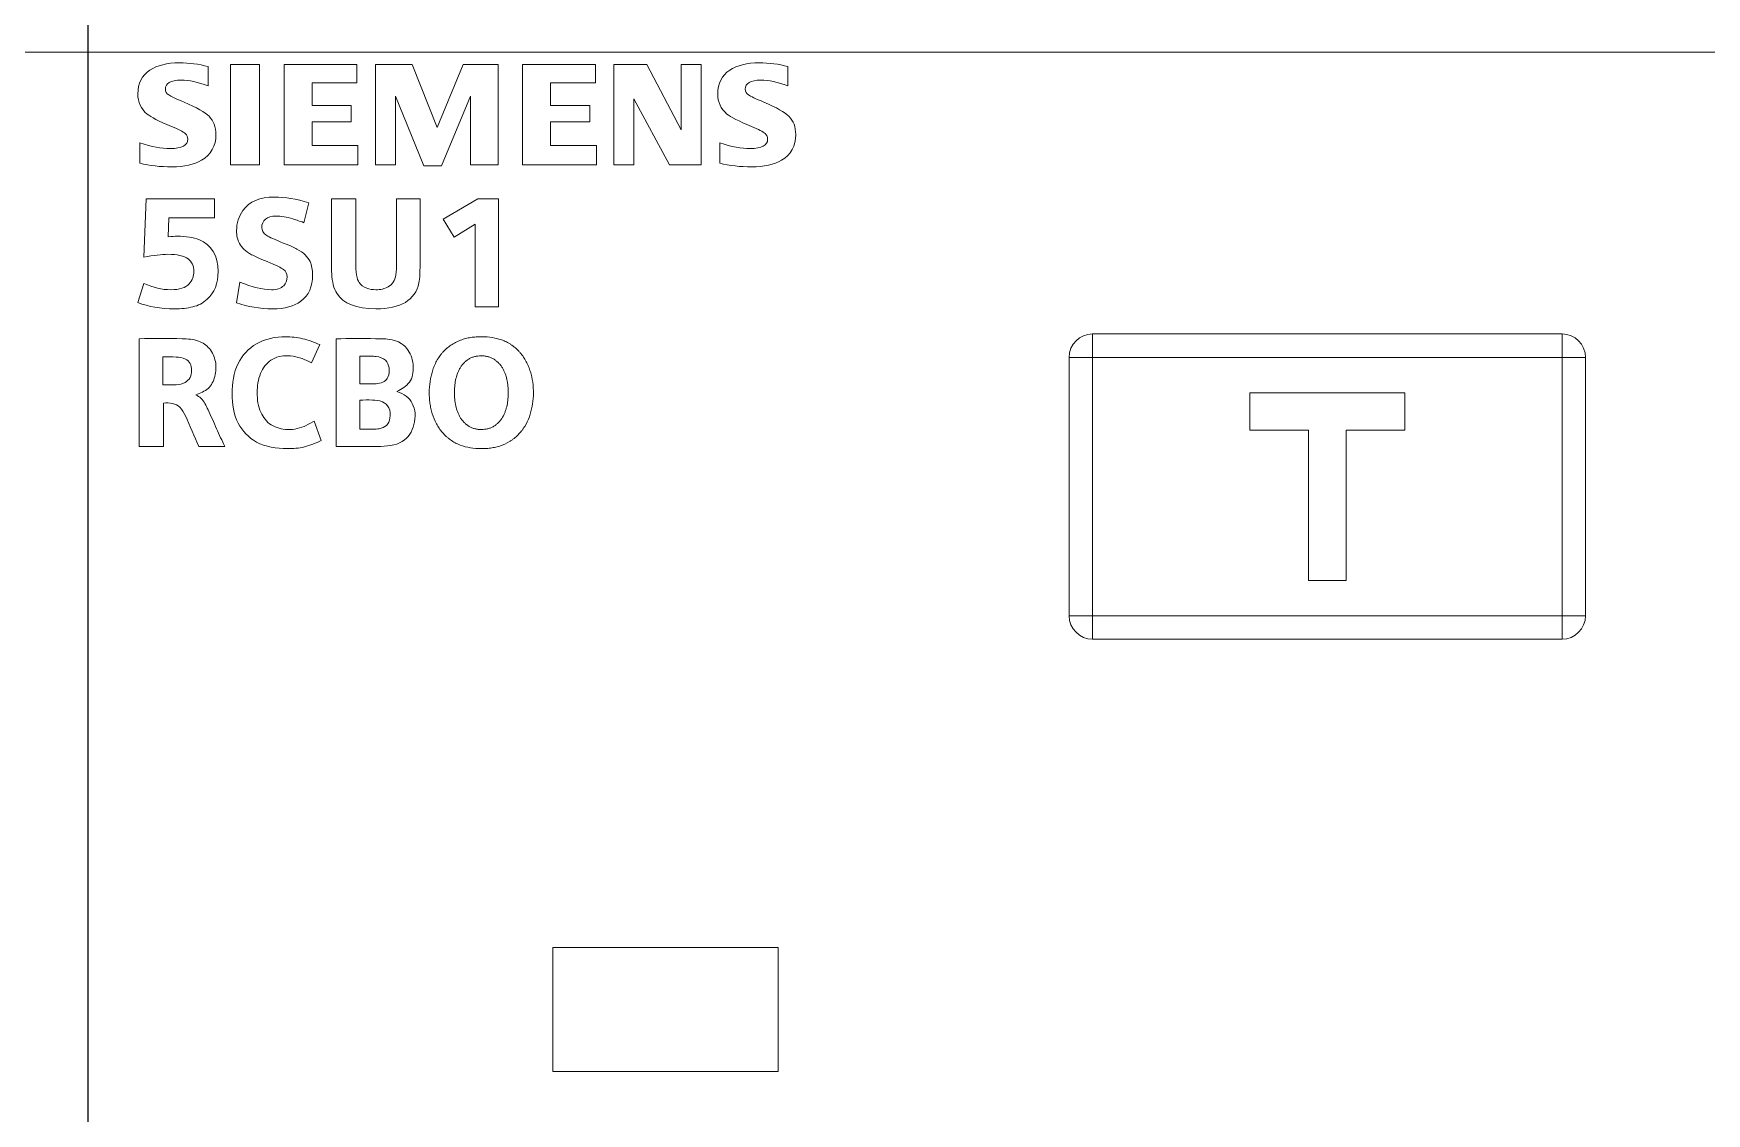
# Model space of a CAD drawing. Header units: millimetres. Extents: x 4137 to 6698, y 1400 to 3585.
# Drawn here: x 4563.2 to 4598.85, y 2820.81 to 2843.81 of the extents above; entities that cross this region are included whole.
import ezdxf

# ---------------------------------------------------------------- set-up
doc = ezdxf.new("R2010")
doc.units = ezdxf.units.MM
doc.layers.add('000-PI-Oprema', color=30, linetype='Continuous', lineweight=5)

msp = doc.modelspace()

# ---------------------------------------------------------------- linework, layer by layer
at = {"layer": '000-PI-Oprema', "color": 0, "linetype": 'ByBlock', "lineweight": 0, "ltscale": 0.25}
for p, q in [((4564.365, 2843.413), (4564.365, 2844.213)), ((4564.37, 2844.213), (4564.37, 2843.413)), ((4564.37, 2843.413), (4528.965, 2843.413)), ((4564.365, 2818.706), (4564.365, 2843.413)), ((4599.77, 2843.413), (4564.365, 2843.413)), ((4564.37, 2799.907), (4564.37, 2843.413)), ((4566.923, 2843.107), (4566.923, 2842.694)), ((4567.402, 2843.151), (4568.022, 2843.151)), ((4567.402, 2841.015), (4567.402, 2843.151)), ((4568.022, 2843.151), (4568.022, 2841.015)), ((4568.542, 2843.151), (4570.096, 2843.151)), ((4568.542, 2841.015), (4568.542, 2843.151)), ((4570.096, 2843.151), (4570.096, 2842.76)), ((4570.489, 2841.015), (4570.489, 2843.151)), ((4570.489, 2843.151), (4571.269, 2843.151)), ((4571.269, 2843.151), (4571.803, 2841.811)), ((4571.803, 2841.811), (4572.358, 2843.151)), ((4572.358, 2843.151), (4573.102, 2843.151)), ((4573.102, 2843.151), (4573.102, 2841.015)), ((4573.624, 2841.015), (4573.624, 2843.151)), ((4573.624, 2843.151), (4575.178, 2843.151)), ((4575.178, 2843.151), (4575.178, 2842.76)), ((4575.568, 2843.151), (4576.268, 2843.151)), ((4575.568, 2841.015), (4575.568, 2843.151)), ((4576.268, 2843.151), (4577.003, 2841.763)), ((4577.003, 2843.151), (4577.431, 2843.151)), ((4577.003, 2841.763), (4577.003, 2843.151)), ((4577.431, 2843.151), (4577.431, 2841.015)), ((4579.276, 2843.107), (4579.276, 2842.694)), ((4569.14, 2842.76), (4569.14, 2842.281)), ((4570.096, 2842.76), (4569.14, 2842.76)), ((4575.178, 2842.76), (4574.222, 2842.76)), ((4574.222, 2842.76), (4574.222, 2842.281)), ((4571.523, 2840.994), (4570.919, 2842.474)), ((4570.919, 2842.474), (4570.919, 2841.015)), ((4572.517, 2842.474), (4571.896, 2840.994)), ((4572.517, 2841.015), (4572.517, 2842.474)), ((4576.756, 2841.015), (4575.996, 2842.424)), ((4575.996, 2842.424), (4575.996, 2841.015)), ((4569.14, 2842.281), (4569.973, 2842.281)), ((4569.973, 2842.281), (4569.973, 2841.929)), ((4574.222, 2842.281), (4575.054, 2842.281)), ((4575.054, 2842.281), (4575.054, 2841.929)), ((4569.14, 2841.929), (4569.14, 2841.426)), ((4569.973, 2841.929), (4569.14, 2841.929)), ((4575.054, 2841.929), (4574.222, 2841.929)), ((4574.222, 2841.929), (4574.222, 2841.426)), ((4565.471, 2841.049), (4565.471, 2841.481)), ((4569.14, 2841.426), (4570.117, 2841.426)), ((4570.117, 2841.426), (4570.117, 2841.015)), ((4574.222, 2841.426), (4575.2, 2841.426)), ((4575.2, 2841.426), (4575.2, 2841.015)), ((4577.824, 2841.049), (4577.824, 2841.481)), ((4568.022, 2841.015), (4567.402, 2841.015)), ((4570.117, 2841.015), (4568.542, 2841.015)), ((4570.919, 2841.015), (4570.489, 2841.015)), ((4571.896, 2840.994), (4571.523, 2840.994)), ((4573.102, 2841.015), (4572.517, 2841.015)), ((4575.2, 2841.015), (4573.624, 2841.015)), ((4575.996, 2841.015), (4575.568, 2841.015)), ((4577.431, 2841.015), (4576.756, 2841.015)), ((4565.557, 2839.047), (4565.601, 2840.289)), ((4565.601, 2840.289), (4567.058, 2840.289)), ((4567.058, 2840.289), (4567.058, 2839.883)), ((4569.07, 2840.205), (4568.966, 2839.782)), ((4569.551, 2839.014), (4569.551, 2840.289)), ((4569.551, 2840.289), (4570.069, 2840.289)), ((4570.941, 2840.289), (4571.442, 2840.289)), ((4571.934, 2839.857), (4572.67, 2840.289)), ((4572.67, 2840.289), (4573.114, 2840.289)), ((4573.114, 2840.289), (4573.114, 2837.988)), ((4566.09, 2839.883), (4566.076, 2839.484)), ((4567.058, 2839.883), (4566.09, 2839.883)), ((4572.168, 2839.472), (4571.934, 2839.857)), ((4572.613, 2839.75), (4572.168, 2839.472)), ((4572.613, 2837.988), (4572.613, 2839.75)), ((4565.427, 2838.081), (4565.557, 2838.488)), ((4567.528, 2838.078), (4567.602, 2838.519)), ((4573.114, 2837.988), (4572.613, 2837.988)), ((4565.455, 2835.012), (4565.455, 2837.312)), ((4569.652, 2835.012), (4569.652, 2837.312)), ((4585.768, 2837.412), (4585.768, 2836.912)), ((4585.768, 2837.412), (4595.77, 2837.412)), ((4595.77, 2837.412), (4595.77, 2836.912)), ((4569.303, 2837.187), (4569.129, 2836.797)), ((4565.961, 2836.328), (4565.961, 2836.924)), ((4570.157, 2836.94), (4570.157, 2836.348)), ((4585.268, 2831.411), (4585.268, 2836.912)), ((4585.268, 2836.912), (4585.768, 2836.912)), ((4595.77, 2836.912), (4585.768, 2836.912)), ((4585.768, 2836.912), (4585.768, 2831.411)), ((4595.77, 2836.912), (4596.269, 2836.912)), ((4595.77, 2831.411), (4595.77, 2836.912)), ((4596.269, 2836.912), (4596.269, 2831.411)), ((4565.974, 2835.94), (4565.974, 2835.012)), ((4570.157, 2836.005), (4570.157, 2835.384)), ((4589.118, 2836.161), (4589.118, 2835.362)), ((4592.419, 2836.161), (4589.118, 2836.161)), ((4592.419, 2835.362), (4592.419, 2836.161)), ((4568.969, 2835.443), (4569.182, 2835.554)), ((4569.182, 2835.554), (4569.333, 2835.14)), ((4589.118, 2835.362), (4590.369, 2835.362)), ((4590.369, 2835.362), (4590.369, 2832.161)), ((4591.169, 2835.362), (4592.419, 2835.362)), ((4591.169, 2832.161), (4591.169, 2835.362)), ((4565.974, 2835.012), (4565.455, 2835.012)), ((4567.277, 2835.012), (4566.724, 2835.012)), ((4570.536, 2835.012), (4569.652, 2835.012)), ((4590.369, 2832.161), (4591.169, 2832.161)), ((4585.268, 2831.411), (4585.768, 2831.411)), ((4585.768, 2831.411), (4595.77, 2831.411)), ((4585.768, 2830.911), (4585.768, 2831.411)), ((4596.269, 2831.411), (4595.77, 2831.411)), ((4595.77, 2831.411), (4595.77, 2830.911)), ((4595.77, 2830.911), (4585.768, 2830.911)), ((4579.067, 2824.344), (4574.267, 2824.344)), ((4574.267, 2824.344), (4574.267, 2821.706)), ((4579.067, 2821.706), (4579.067, 2824.344)), ((4574.267, 2821.706), (4579.067, 2821.706))]:
    msp.add_line(p, q, dxfattribs=at)
for points, knots in [([(4565.624, 2842.097), (4565.493, 2842.207), (4565.427, 2842.351), (4565.427, 2842.528), (4565.427, 2842.748), (4565.513, 2842.916), (4565.685, 2843.031)], [2, 2, 2, 2, 3, 3, 3, 4, 4, 4, 4]), ([(4565.685, 2843.031), (4565.839, 2843.135), (4566.048, 2843.187), (4566.312, 2843.187), (4566.523, 2843.187), (4566.727, 2843.161), (4566.923, 2843.107)], [4, 4, 4, 4, 5, 5, 5, 6, 6, 6, 6]), ([(4577.977, 2842.097), (4577.847, 2842.209), (4577.781, 2842.351), (4577.781, 2842.528), (4577.781, 2842.748), (4577.867, 2842.916), (4578.039, 2843.031)], [2, 2, 2, 2, 3, 3, 3, 4, 4, 4, 4]), ([(4578.039, 2843.031), (4578.193, 2843.135), (4578.402, 2843.187), (4578.665, 2843.187), (4578.876, 2843.187), (4579.08, 2843.161), (4579.276, 2843.107)], [4, 4, 4, 4, 5, 5, 5, 6, 6, 6, 6]), ([(4566.923, 2842.694), (4566.707, 2842.776), (4566.515, 2842.818), (4566.348, 2842.818), (4566.125, 2842.818), (4566.013, 2842.754), (4566.013, 2842.626), (4566.013, 2842.576), (4566.037, 2842.535), (4566.087, 2842.503)], [0, 0, 0, 0, 1, 1, 1, 2, 2, 2, 3, 3, 3, 3]), ([(4579.276, 2842.694), (4579.062, 2842.776), (4578.871, 2842.818), (4578.702, 2842.818), (4578.478, 2842.818), (4578.366, 2842.754), (4578.366, 2842.626), (4578.366, 2842.575), (4578.39, 2842.534), (4578.438, 2842.503)], [0, 0, 0, 0, 1, 1, 1, 2, 2, 2, 3, 3, 3, 3]), ([(4566.944, 2842.048), (4567.042, 2841.95), (4567.09, 2841.821), (4567.09, 2841.66), (4567.09, 2841.414), (4566.988, 2841.231), (4566.784, 2841.111)], [5, 5, 5, 5, 6, 6, 6, 7, 7, 7, 7]), ([(4579.297, 2842.048), (4579.395, 2841.95), (4579.443, 2841.821), (4579.443, 2841.66), (4579.443, 2841.414), (4579.342, 2841.231), (4579.139, 2841.111)], [5, 5, 5, 5, 6, 6, 6, 7, 7, 7, 7]), ([(4565.471, 2841.481), (4565.719, 2841.401), (4565.934, 2841.362), (4566.118, 2841.362), (4566.367, 2841.362), (4566.491, 2841.428), (4566.491, 2841.561), (4566.491, 2841.609), (4566.473, 2841.649), (4566.437, 2841.681)], [0, 0, 0, 0, 1, 1, 1, 2, 2, 2, 3, 3, 3, 3]), ([(4577.824, 2841.481), (4578.073, 2841.401), (4578.289, 2841.362), (4578.471, 2841.362), (4578.72, 2841.362), (4578.845, 2841.428), (4578.845, 2841.561), (4578.845, 2841.609), (4578.827, 2841.649), (4578.791, 2841.681)], [0, 0, 0, 0, 1, 1, 1, 2, 2, 2, 3, 3, 3, 3]), ([(4567.664, 2840.042), (4567.802, 2840.233), (4568.025, 2840.329), (4568.337, 2840.329), (4568.561, 2840.329), (4568.806, 2840.288), (4569.07, 2840.205)], [9, 9, 9, 9, 10, 10, 10, 11, 11, 11, 11]), ([(4570.069, 2840.289), (4570.069, 2839.844), (4570.069, 2839.398), (4570.069, 2838.953), (4570.069, 2838.725), (4570.093, 2838.576), (4570.142, 2838.507)], [0, 0, 0, 0, 1, 1, 1, 2, 2, 2, 2]), ([(4570.924, 2838.672), (4570.935, 2838.745), (4570.941, 2838.839), (4570.941, 2838.953), (4570.941, 2839.398), (4570.941, 2839.844), (4570.941, 2840.289)], [4, 4, 4, 4, 5, 5, 5, 6, 6, 6, 6]), ([(4571.442, 2840.289), (4571.442, 2839.864), (4571.442, 2839.439), (4571.442, 2839.014), (4571.442, 2838.759), (4571.433, 2838.588), (4571.414, 2838.5)], [0, 0, 0, 0, 1, 1, 1, 2, 2, 2, 2]), ([(4567.592, 2839.339), (4567.551, 2839.416), (4567.531, 2839.507), (4567.531, 2839.612), (4567.531, 2839.775), (4567.576, 2839.919), (4567.664, 2840.042)], [7, 7, 7, 7, 8, 8, 8, 9, 9, 9, 9]), ([(4568.147, 2839.859), (4568.094, 2839.812), (4568.067, 2839.753), (4568.067, 2839.682), (4568.067, 2839.615), (4568.096, 2839.562), (4568.154, 2839.523)], [0, 0, 0, 0, 1, 1, 1, 2, 2, 2, 2]), ([(4568.728, 2839.865), (4568.599, 2839.904), (4568.479, 2839.924), (4568.369, 2839.924), (4568.272, 2839.924), (4568.197, 2839.902), (4568.147, 2839.859)], [0, 0, 0, 0, 1, 1, 1, 2, 2, 2, 2]), ([(4566.076, 2839.484), (4566.151, 2839.49), (4566.215, 2839.494), (4566.266, 2839.494), (4566.457, 2839.494), (4566.61, 2839.47), (4566.726, 2839.422)], [0, 0, 0, 0, 1, 1, 1, 2, 2, 2, 2]), ([(4566.499, 2839.01), (4566.409, 2839.076), (4566.265, 2839.109), (4566.069, 2839.109), (4565.936, 2839.109), (4565.766, 2839.088), (4565.557, 2839.047)], [4, 4, 4, 4, 5, 5, 5, 6, 6, 6, 6]), ([(4566.726, 2839.422), (4567.001, 2839.308), (4567.138, 2839.081), (4567.138, 2838.743), (4567.138, 2838.489), (4567.06, 2838.292), (4566.904, 2838.152)], [2, 2, 2, 2, 3, 3, 3, 4, 4, 4, 4]), ([(4566.521, 2838.482), (4566.587, 2838.553), (4566.621, 2838.642), (4566.621, 2838.747), (4566.621, 2838.862), (4566.58, 2838.949), (4566.499, 2839.01)], [2, 2, 2, 2, 3, 3, 3, 4, 4, 4, 4]), ([(4568.534, 2838.441), (4568.583, 2838.492), (4568.608, 2838.554), (4568.608, 2838.628), (4568.608, 2838.695), (4568.583, 2838.748), (4568.533, 2838.785)], [2, 2, 2, 2, 3, 3, 3, 4, 4, 4, 4]), ([(4569.096, 2838.953), (4569.133, 2838.873), (4569.151, 2838.778), (4569.151, 2838.668), (4569.151, 2838.422), (4569.067, 2838.235), (4568.9, 2838.108)], [3, 3, 3, 3, 4, 4, 4, 5, 5, 5, 5]), ([(4565.557, 2838.488), (4565.753, 2838.399), (4565.945, 2838.354), (4566.133, 2838.354), (4566.313, 2838.354), (4566.442, 2838.396), (4566.521, 2838.482)], [0, 0, 0, 0, 1, 1, 1, 2, 2, 2, 2]), ([(4567.602, 2838.519), (4567.865, 2838.409), (4568.089, 2838.354), (4568.272, 2838.354), (4568.39, 2838.354), (4568.478, 2838.383), (4568.534, 2838.441)], [0, 0, 0, 0, 1, 1, 1, 2, 2, 2, 2]), ([(4571.414, 2838.5), (4571.338, 2838.131), (4571.029, 2837.947), (4570.496, 2837.947), (4570.082, 2837.947), (4569.806, 2838.058), (4569.666, 2838.279)], [2, 2, 2, 2, 3, 3, 3, 4, 4, 4, 4]), ([(4570.304, 2838.388), (4570.365, 2838.365), (4570.429, 2838.354), (4570.497, 2838.354), (4570.595, 2838.354), (4570.682, 2838.375), (4570.759, 2838.415)], [1, 1, 1, 1, 2, 2, 2, 3, 3, 3, 3]), ([(4573.356, 2837.199), (4573.372, 2837.189), (4573.388, 2837.178), (4573.404, 2837.167), (4573.419, 2837.156), (4573.434, 2837.144), (4573.449, 2837.132)], [15, 15, 15, 15, 16, 16, 16, 17, 17, 17, 17]), ([(4573.317, 2836.097), (4573.318, 2836.12), (4573.318, 2836.143), (4573.318, 2836.166), (4573.318, 2836.188), (4573.317, 2836.211), (4573.316, 2836.234)], [54, 54, 54, 54, 55, 55, 55, 56, 56, 56, 56]), ([(4572.295, 2835.635), (4572.307, 2835.615), (4572.32, 2835.597), (4572.334, 2835.579), (4572.348, 2835.561), (4572.362, 2835.544), (4572.378, 2835.528)], [30, 30, 30, 30, 31, 31, 31, 32, 32, 32, 32]), ([(4571.956, 2835.269), (4571.93, 2835.297), (4571.904, 2835.326), (4571.881, 2835.356), (4571.857, 2835.387), (4571.835, 2835.418), (4571.815, 2835.451)], [50, 50, 50, 50, 51, 51, 51, 52, 52, 52, 52]), ([(4572.546, 2835.413), (4572.557, 2835.409), (4572.568, 2835.405), (4572.579, 2835.401), (4572.59, 2835.398), (4572.601, 2835.395), (4572.612, 2835.392)], [34, 34, 34, 34, 35, 35, 35, 36, 36, 36, 36]), ([(4572.713, 2835.377), (4572.725, 2835.377), (4572.736, 2835.377), (4572.747, 2835.377), (4572.77, 2835.377), (4572.793, 2835.378), (4572.816, 2835.381)], [38, 38, 38, 38, 39, 39, 39, 40, 40, 40, 40])]:
    msp.add_open_spline(points, degree=3, knots=knots, dxfattribs=at)
for points in [[(4566.087, 2842.503), (4566.127, 2842.476), (4566.236, 2842.425), (4566.413, 2842.349)], [(4566.413, 2842.349), (4566.682, 2842.234), (4566.858, 2842.133), (4566.944, 2842.048)], [(4578.438, 2842.503), (4578.479, 2842.476), (4578.589, 2842.425), (4578.767, 2842.349)], [(4578.767, 2842.349), (4579.035, 2842.234), (4579.212, 2842.133), (4579.297, 2842.048)], [(4566.143, 2841.833), (4565.877, 2841.942), (4565.704, 2842.03), (4565.624, 2842.097)], [(4578.498, 2841.833), (4578.23, 2841.945), (4578.055, 2842.031), (4577.977, 2842.097)], [(4566.437, 2841.681), (4566.396, 2841.72), (4566.298, 2841.77), (4566.143, 2841.833)], [(4578.791, 2841.681), (4578.748, 2841.72), (4578.651, 2841.77), (4578.498, 2841.833)], [(4566.152, 2840.972), (4565.907, 2840.972), (4565.68, 2840.997), (4565.471, 2841.049)], [(4566.784, 2841.111), (4566.626, 2841.019), (4566.416, 2840.972), (4566.152, 2840.972)], [(4578.506, 2840.972), (4578.261, 2840.972), (4578.034, 2840.997), (4577.824, 2841.049)], [(4579.139, 2841.111), (4578.98, 2841.018), (4578.769, 2840.972), (4578.506, 2840.972)], [(4568.966, 2839.782), (4568.853, 2839.825), (4568.773, 2839.852), (4568.728, 2839.865)], [(4568.154, 2839.523), (4568.199, 2839.491), (4568.3, 2839.443), (4568.458, 2839.378)], [(4567.851, 2839.101), (4567.728, 2839.168), (4567.641, 2839.248), (4567.592, 2839.339)], [(4568.184, 2838.953), (4568.016, 2839.022), (4567.905, 2839.071), (4567.851, 2839.101)], [(4568.458, 2839.378), (4568.65, 2839.299), (4568.77, 2839.246), (4568.817, 2839.221)], [(4568.817, 2839.221), (4568.956, 2839.148), (4569.048, 2839.057), (4569.096, 2838.953)], [(4568.533, 2838.785), (4568.483, 2838.823), (4568.367, 2838.878), (4568.184, 2838.953)], [(4569.557, 2838.701), (4569.554, 2838.783), (4569.551, 2838.887), (4569.551, 2839.014)], [(4569.666, 2838.279), (4569.602, 2838.379), (4569.566, 2838.519), (4569.557, 2838.701)], [(4570.142, 2838.507), (4570.177, 2838.454), (4570.231, 2838.415), (4570.304, 2838.388)], [(4570.759, 2838.415), (4570.851, 2838.464), (4570.906, 2838.55), (4570.924, 2838.672)], [(4566.212, 2837.947), (4565.912, 2837.947), (4565.65, 2837.992), (4565.427, 2838.081)], [(4566.904, 2838.152), (4566.813, 2838.07), (4566.71, 2838.016), (4566.598, 2837.99)], [(4568.299, 2837.947), (4568.027, 2837.947), (4567.77, 2837.991), (4567.528, 2838.078)], [(4568.9, 2838.108), (4568.757, 2838), (4568.556, 2837.947), (4568.299, 2837.947)], [(4566.598, 2837.99), (4566.482, 2837.962), (4566.353, 2837.947), (4566.212, 2837.947)], [(4565.455, 2837.312), (4565.759, 2837.316), (4566.062, 2837.32), (4566.37, 2837.31)], [(4566.37, 2837.31), (4566.49, 2837.307), (4566.61, 2837.301), (4566.72, 2837.26)], [(4567.952, 2837.202), (4568.138, 2837.311), (4568.359, 2837.353), (4568.576, 2837.353)], [(4568.576, 2837.353), (4568.698, 2837.352), (4568.819, 2837.339), (4568.936, 2837.311)], [(4568.936, 2837.311), (4569.061, 2837.281), (4569.182, 2837.234), (4569.303, 2837.187)], [(4569.652, 2837.312), (4569.926, 2837.312), (4570.201, 2837.314), (4570.492, 2837.312)], [(4570.492, 2837.312), (4570.684, 2837.311), (4570.884, 2837.309), (4571.038, 2837.209)], [(4572.355, 2837.298), (4572.392, 2837.31), (4572.429, 2837.319), (4572.466, 2837.327)], [(4572.466, 2837.327), (4572.485, 2837.331), (4572.504, 2837.334), (4572.523, 2837.337)], [(4572.523, 2837.337), (4572.542, 2837.34), (4572.561, 2837.342), (4572.581, 2837.345)], [(4572.581, 2837.345), (4572.619, 2837.349), (4572.657, 2837.351), (4572.695, 2837.352)], [(4572.695, 2837.352), (4572.733, 2837.353), (4572.771, 2837.353), (4572.809, 2837.351)], [(4572.809, 2837.351), (4572.885, 2837.349), (4572.961, 2837.341), (4573.036, 2837.325)], [(4573.036, 2837.325), (4573.055, 2837.321), (4573.074, 2837.317), (4573.093, 2837.312)], [(4573.093, 2837.312), (4573.111, 2837.307), (4573.13, 2837.302), (4573.148, 2837.296)], [(4585.768, 2837.412), (4585.492, 2837.412), (4585.268, 2837.188), (4585.268, 2836.912)], [(4595.77, 2837.412), (4596.046, 2837.412), (4596.269, 2837.188), (4596.269, 2836.912)], [(4566.72, 2837.26), (4566.808, 2837.227), (4566.891, 2837.173), (4566.952, 2837.101)], [(4566.952, 2837.101), (4567.017, 2837.023), (4567.059, 2836.927), (4567.079, 2836.827)], [(4567.563, 2836.783), (4567.649, 2836.954), (4567.786, 2837.105), (4567.952, 2837.202)], [(4568.68, 2836.943), (4568.55, 2836.955), (4568.413, 2836.94), (4568.301, 2836.878)], [(4571.038, 2837.209), (4571.096, 2837.172), (4571.147, 2837.121), (4571.186, 2837.063)], [(4571.186, 2837.063), (4571.254, 2836.965), (4571.287, 2836.847), (4571.293, 2836.724)], [(4571.821, 2836.884), (4571.841, 2836.917), (4571.863, 2836.948), (4571.887, 2836.979)], [(4571.887, 2836.979), (4571.899, 2836.994), (4571.911, 2837.009), (4571.924, 2837.023)], [(4571.924, 2837.023), (4571.936, 2837.038), (4571.95, 2837.052), (4571.964, 2837.065)], [(4571.964, 2837.065), (4571.992, 2837.092), (4572.02, 2837.117), (4572.051, 2837.141)], [(4572.051, 2837.141), (4572.081, 2837.164), (4572.113, 2837.185), (4572.146, 2837.205)], [(4572.146, 2837.205), (4572.162, 2837.214), (4572.179, 2837.224), (4572.195, 2837.233)], [(4572.195, 2837.233), (4572.213, 2837.242), (4572.23, 2837.25), (4572.248, 2837.258)], [(4572.248, 2837.258), (4572.283, 2837.274), (4572.319, 2837.287), (4572.355, 2837.298)], [(4573.148, 2837.296), (4573.184, 2837.285), (4573.22, 2837.27), (4573.254, 2837.254)], [(4573.254, 2837.254), (4573.289, 2837.238), (4573.323, 2837.22), (4573.356, 2837.199)], [(4573.449, 2837.132), (4573.479, 2837.108), (4573.507, 2837.082), (4573.534, 2837.054)], [(4573.534, 2837.054), (4573.547, 2837.041), (4573.56, 2837.027), (4573.573, 2837.012)], [(4573.573, 2837.012), (4573.586, 2836.998), (4573.598, 2836.982), (4573.609, 2836.967)], [(4573.609, 2836.967), (4573.657, 2836.906), (4573.696, 2836.84), (4573.729, 2836.771)], [(4565.961, 2836.924), (4566.055, 2836.925), (4566.149, 2836.926), (4566.245, 2836.92)], [(4566.245, 2836.92), (4566.313, 2836.916), (4566.381, 2836.909), (4566.441, 2836.877)], [(4566.441, 2836.877), (4566.481, 2836.857), (4566.517, 2836.825), (4566.539, 2836.786)], [(4566.539, 2836.786), (4566.565, 2836.742), (4566.573, 2836.689), (4566.573, 2836.636)], [(4566.573, 2836.636), (4566.572, 2836.582), (4566.564, 2836.529), (4566.539, 2836.483)], [(4567.079, 2836.827), (4567.1, 2836.721), (4567.096, 2836.612), (4567.067, 2836.506)], [(4567.434, 2836.138), (4567.434, 2836.362), (4567.465, 2836.586), (4567.563, 2836.783)], [(4568.062, 2836.615), (4568, 2836.49), (4567.977, 2836.352), (4567.971, 2836.214)], [(4568.301, 2836.878), (4568.198, 2836.82), (4568.115, 2836.723), (4568.062, 2836.615)], [(4568.901, 2836.897), (4568.83, 2836.921), (4568.756, 2836.937), (4568.68, 2836.943)], [(4569.129, 2836.797), (4569.054, 2836.834), (4568.979, 2836.871), (4568.901, 2836.897)], [(4570.388, 2836.938), (4570.312, 2836.939), (4570.234, 2836.94), (4570.157, 2836.94)], [(4570.505, 2836.932), (4570.466, 2836.937), (4570.427, 2836.938), (4570.388, 2836.938)], [(4570.705, 2836.852), (4570.655, 2836.901), (4570.578, 2836.924), (4570.505, 2836.932)], [(4570.779, 2836.689), (4570.769, 2836.751), (4570.746, 2836.81), (4570.705, 2836.852)], [(4570.756, 2836.494), (4570.786, 2836.553), (4570.79, 2836.622), (4570.779, 2836.689)], [(4571.293, 2836.724), (4571.299, 2836.603), (4571.279, 2836.476), (4571.214, 2836.385)], [(4571.688, 2836.566), (4571.698, 2836.603), (4571.709, 2836.64), (4571.722, 2836.676)], [(4571.722, 2836.676), (4571.735, 2836.712), (4571.75, 2836.747), (4571.766, 2836.782)], [(4571.766, 2836.782), (4571.774, 2836.8), (4571.783, 2836.817), (4571.792, 2836.834)], [(4571.792, 2836.834), (4571.801, 2836.851), (4571.811, 2836.868), (4571.821, 2836.884)], [(4572.26, 2836.622), (4572.24, 2836.58), (4572.225, 2836.538), (4572.213, 2836.494)], [(4572.274, 2836.653), (4572.269, 2836.642), (4572.264, 2836.632), (4572.26, 2836.622)], [(4572.291, 2836.682), (4572.285, 2836.673), (4572.28, 2836.663), (4572.274, 2836.653)], [(4572.328, 2836.74), (4572.315, 2836.721), (4572.302, 2836.702), (4572.291, 2836.682)], [(4572.372, 2836.792), (4572.356, 2836.775), (4572.342, 2836.757), (4572.328, 2836.74)], [(4572.396, 2836.816), (4572.387, 2836.808), (4572.379, 2836.8), (4572.372, 2836.792)], [(4572.421, 2836.839), (4572.413, 2836.832), (4572.404, 2836.824), (4572.396, 2836.816)], [(4572.477, 2836.879), (4572.457, 2836.867), (4572.439, 2836.854), (4572.421, 2836.839)], [(4572.507, 2836.895), (4572.496, 2836.89), (4572.486, 2836.885), (4572.477, 2836.879)], [(4572.538, 2836.909), (4572.528, 2836.905), (4572.517, 2836.9), (4572.507, 2836.895)], [(4572.603, 2836.93), (4572.581, 2836.925), (4572.559, 2836.918), (4572.538, 2836.909)], [(4572.67, 2836.942), (4572.647, 2836.94), (4572.625, 2836.936), (4572.603, 2836.93)], [(4572.738, 2836.946), (4572.716, 2836.946), (4572.693, 2836.945), (4572.67, 2836.942)], [(4572.807, 2836.943), (4572.784, 2836.946), (4572.761, 2836.947), (4572.738, 2836.946)], [(4572.84, 2836.938), (4572.829, 2836.94), (4572.818, 2836.942), (4572.807, 2836.943)], [(4572.874, 2836.931), (4572.863, 2836.934), (4572.851, 2836.937), (4572.84, 2836.938)], [(4572.939, 2836.911), (4572.918, 2836.919), (4572.897, 2836.926), (4572.874, 2836.931)], [(4573.001, 2836.882), (4572.981, 2836.893), (4572.96, 2836.903), (4572.939, 2836.911)], [(4573.057, 2836.843), (4573.04, 2836.857), (4573.02, 2836.87), (4573.001, 2836.882)], [(4573.109, 2836.798), (4573.093, 2836.814), (4573.076, 2836.829), (4573.057, 2836.843)], [(4573.154, 2836.747), (4573.14, 2836.765), (4573.125, 2836.782), (4573.109, 2836.798)], [(4573.194, 2836.69), (4573.181, 2836.71), (4573.168, 2836.729), (4573.154, 2836.747)], [(4573.226, 2836.63), (4573.217, 2836.651), (4573.206, 2836.671), (4573.194, 2836.69)], [(4573.274, 2836.503), (4573.262, 2836.547), (4573.246, 2836.589), (4573.226, 2836.63)], [(4573.729, 2836.771), (4573.737, 2836.753), (4573.744, 2836.735), (4573.752, 2836.718)], [(4573.752, 2836.718), (4573.759, 2836.7), (4573.766, 2836.682), (4573.772, 2836.664)], [(4573.772, 2836.664), (4573.785, 2836.627), (4573.796, 2836.591), (4573.806, 2836.554)], [(4566.241, 2836.332), (4566.147, 2836.324), (4566.054, 2836.326), (4565.961, 2836.328)], [(4566.434, 2836.381), (4566.376, 2836.348), (4566.308, 2836.338), (4566.241, 2836.332)], [(4566.539, 2836.483), (4566.515, 2836.441), (4566.477, 2836.405), (4566.434, 2836.381)], [(4566.925, 2836.254), (4566.854, 2836.188), (4566.758, 2836.151), (4566.662, 2836.114)], [(4567.067, 2836.506), (4567.041, 2836.411), (4566.995, 2836.319), (4566.925, 2836.254)], [(4570.157, 2836.348), (4570.242, 2836.348), (4570.327, 2836.349), (4570.412, 2836.35)], [(4570.412, 2836.35), (4570.454, 2836.35), (4570.495, 2836.35), (4570.537, 2836.356)], [(4570.537, 2836.356), (4570.586, 2836.362), (4570.636, 2836.374), (4570.676, 2836.402)], [(4570.676, 2836.402), (4570.71, 2836.424), (4570.738, 2836.457), (4570.756, 2836.494)], [(4571.214, 2836.385), (4571.152, 2836.298), (4571.05, 2836.243), (4570.948, 2836.188)], [(4571.637, 2836.225), (4571.64, 2836.301), (4571.648, 2836.377), (4571.663, 2836.454)], [(4571.663, 2836.454), (4571.666, 2836.472), (4571.67, 2836.492), (4571.674, 2836.51)], [(4571.674, 2836.51), (4571.679, 2836.529), (4571.683, 2836.548), (4571.688, 2836.566)], [(4572.177, 2836.293), (4572.175, 2836.271), (4572.173, 2836.248), (4572.173, 2836.226)], [(4572.185, 2836.361), (4572.182, 2836.339), (4572.179, 2836.316), (4572.177, 2836.293)], [(4572.213, 2836.494), (4572.201, 2836.451), (4572.191, 2836.406), (4572.185, 2836.361)], [(4573.291, 2836.436), (4573.286, 2836.458), (4573.281, 2836.48), (4573.274, 2836.503)], [(4573.303, 2836.369), (4573.3, 2836.392), (4573.296, 2836.414), (4573.291, 2836.436)], [(4573.316, 2836.234), (4573.314, 2836.279), (4573.31, 2836.324), (4573.303, 2836.369)], [(4573.806, 2836.554), (4573.825, 2836.48), (4573.838, 2836.405), (4573.846, 2836.329)], [(4573.846, 2836.329), (4573.848, 2836.31), (4573.849, 2836.29), (4573.85, 2836.271)], [(4573.85, 2836.271), (4573.852, 2836.252), (4573.853, 2836.233), (4573.853, 2836.214)], [(4566.163, 2835.933), (4566.101, 2835.947), (4566.037, 2835.944), (4565.974, 2835.94)], [(4566.321, 2835.852), (4566.278, 2835.892), (4566.221, 2835.92), (4566.163, 2835.933)], [(4566.662, 2836.114), (4566.7, 2836.093), (4566.738, 2836.072), (4566.77, 2836.044)], [(4566.77, 2836.044), (4566.805, 2836.012), (4566.831, 2835.972), (4566.855, 2835.93)], [(4566.855, 2835.93), (4566.88, 2835.887), (4566.901, 2835.842), (4566.922, 2835.797)], [(4567.565, 2835.512), (4567.466, 2835.702), (4567.435, 2835.92), (4567.434, 2836.138)], [(4567.971, 2836.214), (4567.965, 2836.069), (4567.977, 2835.924), (4568.028, 2835.789)], [(4570.425, 2836.005), (4570.334, 2836.007), (4570.245, 2836.006), (4570.157, 2836.005)], [(4570.636, 2835.969), (4570.571, 2835.999), (4570.497, 2836.003), (4570.425, 2836.005)], [(4570.772, 2835.839), (4570.743, 2835.895), (4570.693, 2835.942), (4570.636, 2835.969)], [(4570.948, 2836.188), (4571.018, 2836.161), (4571.088, 2836.133), (4571.147, 2836.088)], [(4571.147, 2836.088), (4571.2, 2836.047), (4571.243, 2835.993), (4571.274, 2835.933)], [(4571.274, 2835.933), (4571.307, 2835.867), (4571.326, 2835.795), (4571.332, 2835.722)], [(4571.643, 2835.996), (4571.636, 2836.073), (4571.634, 2836.149), (4571.637, 2836.225)], [(4571.65, 2835.939), (4571.647, 2835.958), (4571.645, 2835.977), (4571.643, 2835.996)], [(4571.659, 2835.882), (4571.655, 2835.901), (4571.653, 2835.92), (4571.65, 2835.939)], [(4571.683, 2835.769), (4571.673, 2835.806), (4571.665, 2835.844), (4571.659, 2835.882)], [(4572.173, 2836.226), (4572.171, 2836.18), (4572.171, 2836.135), (4572.174, 2836.091)], [(4572.174, 2836.091), (4572.176, 2836.046), (4572.18, 2836.001), (4572.187, 2835.956)], [(4572.187, 2835.956), (4572.19, 2835.934), (4572.194, 2835.911), (4572.199, 2835.889)], [(4572.199, 2835.889), (4572.203, 2835.867), (4572.209, 2835.845), (4572.215, 2835.822)], [(4573.277, 2835.829), (4573.289, 2835.873), (4573.299, 2835.917), (4573.305, 2835.962)], [(4573.305, 2835.962), (4573.312, 2836.006), (4573.315, 2836.052), (4573.317, 2836.097)], [(4573.853, 2836.098), (4573.849, 2836.022), (4573.842, 2835.946), (4573.828, 2835.871)], [(4573.853, 2836.214), (4573.854, 2836.175), (4573.854, 2836.137), (4573.853, 2836.098)], [(4566.439, 2835.671), (4566.407, 2835.737), (4566.374, 2835.803), (4566.321, 2835.852)], [(4566.724, 2835.012), (4566.634, 2835.231), (4566.544, 2835.45), (4566.439, 2835.671)], [(4566.922, 2835.797), (4566.953, 2835.73), (4566.984, 2835.664), (4567.014, 2835.597)], [(4567.014, 2835.597), (4567.045, 2835.529), (4567.075, 2835.461), (4567.106, 2835.394)], [(4568.028, 2835.789), (4568.071, 2835.678), (4568.14, 2835.573), (4568.234, 2835.501)], [(4570.725, 2835.466), (4570.766, 2835.506), (4570.788, 2835.563), (4570.799, 2835.621)], [(4570.799, 2835.621), (4570.813, 2835.696), (4570.806, 2835.774), (4570.772, 2835.839)], [(4571.332, 2835.722), (4571.338, 2835.642), (4571.33, 2835.562), (4571.31, 2835.483)], [(4571.761, 2835.553), (4571.728, 2835.623), (4571.702, 2835.695), (4571.683, 2835.769)], [(4571.787, 2835.501), (4571.778, 2835.518), (4571.769, 2835.536), (4571.761, 2835.553)], [(4572.215, 2835.822), (4572.228, 2835.779), (4572.243, 2835.736), (4572.263, 2835.695)], [(4572.263, 2835.695), (4572.273, 2835.674), (4572.284, 2835.654), (4572.295, 2835.635)], [(4572.378, 2835.528), (4572.394, 2835.512), (4572.411, 2835.497), (4572.429, 2835.482)], [(4573.066, 2835.484), (4573.083, 2835.499), (4573.1, 2835.514), (4573.116, 2835.531)], [(4573.116, 2835.531), (4573.124, 2835.539), (4573.131, 2835.548), (4573.138, 2835.557)], [(4573.138, 2835.557), (4573.146, 2835.565), (4573.153, 2835.574), (4573.16, 2835.583)], [(4573.16, 2835.583), (4573.187, 2835.62), (4573.21, 2835.659), (4573.23, 2835.701)], [(4573.23, 2835.701), (4573.239, 2835.721), (4573.248, 2835.742), (4573.256, 2835.764)], [(4573.256, 2835.764), (4573.26, 2835.774), (4573.263, 2835.785), (4573.267, 2835.796)], [(4573.267, 2835.796), (4573.27, 2835.807), (4573.274, 2835.818), (4573.277, 2835.829)], [(4573.768, 2835.648), (4573.742, 2835.577), (4573.709, 2835.507), (4573.669, 2835.441)], [(4573.802, 2835.758), (4573.793, 2835.721), (4573.781, 2835.684), (4573.768, 2835.648)], [(4573.828, 2835.871), (4573.821, 2835.833), (4573.813, 2835.796), (4573.802, 2835.758)], [(4567.106, 2835.394), (4567.163, 2835.266), (4567.22, 2835.139), (4567.277, 2835.012)], [(4567.954, 2835.111), (4567.79, 2835.202), (4567.651, 2835.346), (4567.565, 2835.512)], [(4568.234, 2835.501), (4568.329, 2835.429), (4568.45, 2835.39), (4568.57, 2835.379)], [(4568.57, 2835.379), (4568.638, 2835.373), (4568.707, 2835.375), (4568.773, 2835.387)], [(4568.773, 2835.387), (4568.84, 2835.399), (4568.904, 2835.421), (4568.969, 2835.443)], [(4570.157, 2835.384), (4570.249, 2835.385), (4570.341, 2835.386), (4570.433, 2835.386)], [(4570.433, 2835.386), (4570.479, 2835.386), (4570.525, 2835.386), (4570.571, 2835.394)], [(4570.571, 2835.394), (4570.628, 2835.404), (4570.685, 2835.427), (4570.725, 2835.466)], [(4571.219, 2835.275), (4571.177, 2835.215), (4571.123, 2835.162), (4571.061, 2835.124)], [(4571.31, 2835.483), (4571.291, 2835.409), (4571.263, 2835.338), (4571.219, 2835.275)], [(4571.815, 2835.451), (4571.805, 2835.468), (4571.796, 2835.484), (4571.787, 2835.501)], [(4571.998, 2835.229), (4571.984, 2835.242), (4571.97, 2835.255), (4571.956, 2835.269)], [(4572.043, 2835.192), (4572.027, 2835.204), (4572.013, 2835.216), (4571.998, 2835.229)], [(4572.136, 2835.125), (4572.103, 2835.145), (4572.072, 2835.168), (4572.043, 2835.192)], [(4572.429, 2835.482), (4572.465, 2835.454), (4572.504, 2835.43), (4572.546, 2835.413)], [(4572.612, 2835.392), (4572.634, 2835.387), (4572.656, 2835.383), (4572.679, 2835.38)], [(4572.679, 2835.38), (4572.69, 2835.379), (4572.702, 2835.378), (4572.713, 2835.377)], [(4572.816, 2835.381), (4572.838, 2835.384), (4572.861, 2835.388), (4572.883, 2835.393)], [(4572.883, 2835.393), (4572.894, 2835.396), (4572.905, 2835.399), (4572.916, 2835.403)], [(4572.916, 2835.403), (4572.927, 2835.406), (4572.938, 2835.41), (4572.948, 2835.415)], [(4572.948, 2835.415), (4572.969, 2835.423), (4572.99, 2835.433), (4573.009, 2835.445)], [(4573.009, 2835.445), (4573.029, 2835.457), (4573.048, 2835.47), (4573.066, 2835.484)], [(4573.441, 2835.186), (4573.425, 2835.174), (4573.41, 2835.163), (4573.394, 2835.152)], [(4573.527, 2835.262), (4573.5, 2835.235), (4573.471, 2835.21), (4573.441, 2835.186)], [(4573.602, 2835.347), (4573.579, 2835.317), (4573.554, 2835.288), (4573.527, 2835.262)], [(4573.637, 2835.393), (4573.626, 2835.377), (4573.615, 2835.362), (4573.602, 2835.347)], [(4573.669, 2835.441), (4573.658, 2835.425), (4573.648, 2835.409), (4573.637, 2835.393)], [(4568.61, 2834.971), (4568.382, 2834.972), (4568.15, 2835.003), (4567.954, 2835.111)], [(4568.978, 2835.007), (4568.859, 2834.978), (4568.735, 2834.97), (4568.61, 2834.971)], [(4569.333, 2835.14), (4569.217, 2835.088), (4569.1, 2835.037), (4568.978, 2835.007)], [(4571.061, 2835.124), (4570.91, 2835.03), (4570.723, 2835.021), (4570.535, 2835.012)], [(4572.237, 2835.07), (4572.202, 2835.086), (4572.168, 2835.105), (4572.136, 2835.125)], [(4572.455, 2834.999), (4572.381, 2835.014), (4572.308, 2835.037), (4572.237, 2835.07)], [(4572.682, 2834.972), (4572.605, 2834.975), (4572.529, 2834.983), (4572.455, 2834.999)], [(4572.798, 2834.971), (4572.759, 2834.97), (4572.721, 2834.97), (4572.682, 2834.972)], [(4572.912, 2834.979), (4572.874, 2834.975), (4572.836, 2834.972), (4572.798, 2834.971)], [(4573.025, 2834.996), (4572.987, 2834.989), (4572.95, 2834.983), (4572.912, 2834.979)], [(4573.081, 2835.009), (4573.062, 2835.005), (4573.044, 2835), (4573.025, 2834.996)], [(4573.137, 2835.025), (4573.119, 2835.02), (4573.1, 2835.014), (4573.081, 2835.009)], [(4573.345, 2835.12), (4573.28, 2835.081), (4573.21, 2835.049), (4573.137, 2835.025)], [(4573.394, 2835.152), (4573.378, 2835.141), (4573.362, 2835.131), (4573.345, 2835.12)], [(4585.268, 2831.411), (4585.268, 2831.135), (4585.492, 2830.911), (4585.768, 2830.911)], [(4595.77, 2830.911), (4596.046, 2830.911), (4596.269, 2831.135), (4596.269, 2831.411)]]:
    msp.add_open_spline(points, degree=3, dxfattribs=at)

doc.saveas('drawing.dxf')
